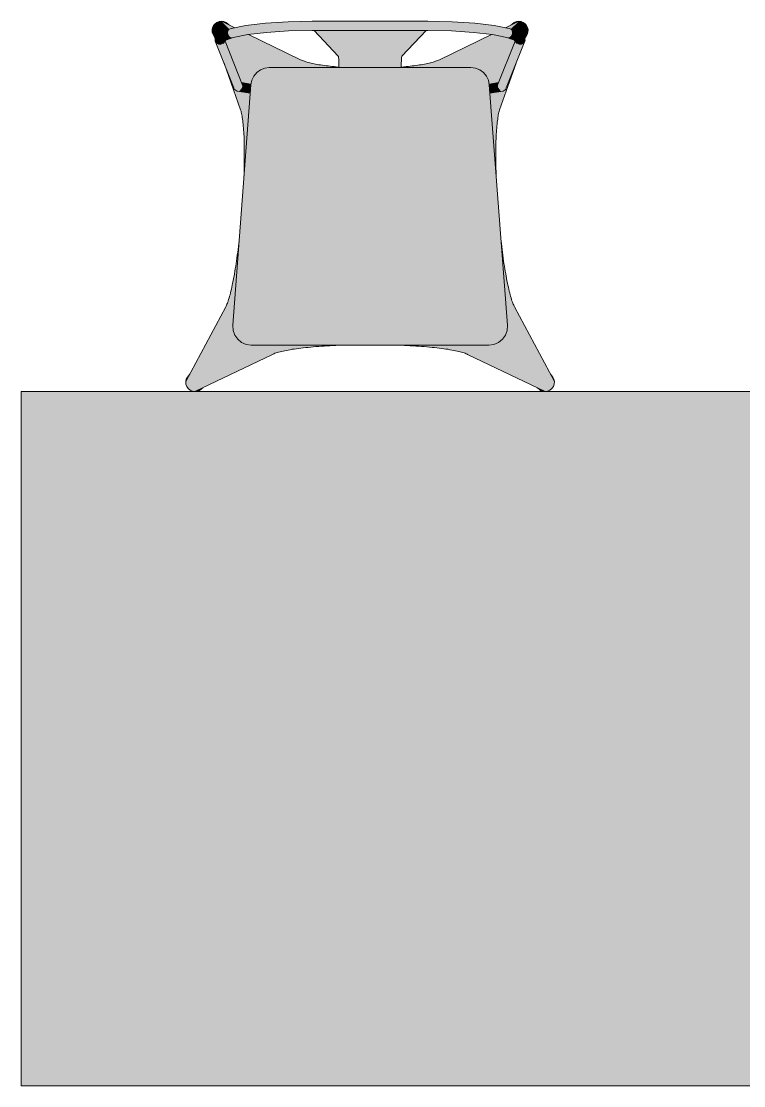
# Model space of a CAD drawing. Header units: millimetres. Extents: x 0 to 673989, y 0 to 383369.
# Drawn here: x 257560 to 258337, y 185214 to 186357 of the extents above; entities that cross this region are included whole.
import ezdxf

# ---------------------------------------------------------------- set-up
doc = ezdxf.new("R2010")
doc.units = ezdxf.units.MM
doc.header["$LTSCALE"] = 500
doc.layers.add('meble', color=5, linetype='Continuous', lineweight=80)

msp = doc.modelspace()

# ---------------------------------------------------------------- hatches: boundary and pattern name
at = {"layer": 'meble', "lineweight": 25, "true_color": 0xffffff, "transparency": 33554559}
for points in [[(257766.8, 186352.9), (257773.4, 186344.7), (257773.4, 186344.7), (257774.4, 186345.4), (257775.6, 186345.9), (257775.9, 186346), (257768.4, 186354.7)], [(258094.2, 186346), (258094.6, 186345.9), (258095.7, 186345.4), (258096.7, 186344.7), (258096.7, 186344.7), (258103.3, 186352.9), (258101.7, 186354.7)], [(257765.3, 186348.2), (257768.6, 186338.6), (257769.1, 186339.6), (257769.9, 186340.6), (257770.3, 186341.2)], [(257782.7, 186338), (257813.2, 186302.4), (257813.2, 186302.4), (257817, 186305.1), (257785.9, 186339.2)], [(257787.8, 186340), (257785.9, 186339.2), (257817, 186305.1), (257817.2, 186305.3), (257821.4, 186306.9), (257789.1, 186340.2)], [(257789.1, 186340.2), (257821.4, 186306.9), (257821.8, 186307), (257825.9, 186307.6), (257792.1, 186340.8)], [(257803.5, 186343.1), (257792.1, 186340.8), (257825.9, 186307.6), (257826.7, 186307.7), (257901.5, 186307.7), (257901.5, 186308.3), (257900.8, 186308.3), (257898.6, 186308.5), (257896.4, 186308.7), (257894.2, 186308.9), (257892, 186309.2), (257889.9, 186309.4), (257887.9, 186309.7), (257885.8, 186310), (257883.9, 186310.2), (257881.9, 186310.5), (257880.1, 186310.8), (257878.3, 186311.1), (257876.5, 186311.5), (257874.8, 186311.8), (257873.2, 186312.1), (257871.6, 186312.5), (257870.1, 186312.8), (257868.6, 186313.2), (257867.3, 186313.6), (257865.9, 186314), (257864.7, 186314.4), (257863.5, 186314.8), (257862.4, 186315.2), (257861.4, 186315.6), (257860.4, 186316), (257859.6, 186316.3), (257804.4, 186343.2)], [(257968.6, 186308.3), (257968.6, 186307.7), (258043.4, 186307.7), (258044.2, 186307.6), (258078, 186340.8), (258066.6, 186343.1), (258065.7, 186343.2), (258010.5, 186316.3), (258009.7, 186316), (258008.7, 186315.6), (258007.7, 186315.2), (258006.6, 186314.8), (258005.4, 186314.4), (258004.1, 186314), (258002.8, 186313.6), (258001.5, 186313.2), (258000, 186312.8), (257998.5, 186312.5), (257996.9, 186312.1), (257995.3, 186311.8), (257993.6, 186311.5), (257991.8, 186311.1), (257990, 186310.8), (257988.1, 186310.5), (257986.2, 186310.2), (257984.2, 186310), (257982.3, 186309.7), (257980.2, 186309.4), (257978.1, 186309.2), (257975.9, 186308.9), (257973.7, 186308.7), (257971.5, 186308.5), (257969.2, 186308.3)], [(258044.2, 186307.6), (258048.3, 186307), (258048.8, 186306.9), (258081, 186340.2), (258078, 186340.8)], [(258081, 186340.2), (258048.8, 186306.9), (258052.9, 186305.3), (258053.1, 186305.1), (258084.2, 186339.2), (258082.2, 186340)], [(258053.1, 186305.1), (258057, 186302.4), (258057, 186302.4), (258087.4, 186338), (258084.2, 186339.2)], [(258104.9, 186348.2), (258099.8, 186341.2), (258100.2, 186340.6), (258101, 186339.6), (258101.4, 186338.6)], [(257779.6, 186336.8), (257779.1, 186336.2), (257781.9, 186329.2), (257808, 186294.5), (257810, 186298.6), (257810.1, 186298.7)], [(257779.7, 186336.9), (257779.6, 186336.8), (257810.1, 186298.7), (257813.2, 186302.4), (257782.7, 186338)], [(257808, 186294.5), (257781.9, 186329.2), (257785.7, 186319.7), (257806.9, 186290), (257807, 186290), (257807.8, 186294.1)], [(258087.4, 186338), (258057, 186302.4), (258060, 186298.7), (258090.4, 186336.8), (258090.3, 186336.9)], [(258060, 186298.7), (258060.1, 186298.6), (258062.1, 186294.5), (258088.2, 186329.2), (258091, 186336.2), (258090.4, 186336.8)], [(258088.2, 186329.2), (258062.1, 186294.5), (258062.3, 186294.1), (258063.1, 186290), (258063.1, 186290), (258084.4, 186319.7)], [(257788.6, 186285.8), (257778, 186312.4), (257795.8, 186262.3), (257795.8, 186262.3), (257796, 186261.7), (257796.3, 186260.7), (257796.6, 186259.6), (257796.8, 186258.3), (257797.1, 186257), (257797.4, 186255.5), (257797.7, 186254), (257797.9, 186252.3), (257798.1, 186250.6), (257798.3, 186248.8), (257798.5, 186246.9), (257798.7, 186244.8), (257798.9, 186242.7), (257799.1, 186240.6), (257799.2, 186238.3), (257799.3, 186236), (257799.5, 186233.5), (257799.6, 186231.1), (257799.6, 186228.5), (257799.7, 186225.9), (257799.8, 186223.1), (257799.8, 186220.4), (257799.8, 186217.5), (257799.8, 186214.6), (257799.8, 186211.7), (257799.8, 186208.7), (257799.8, 186205.6), (257799.7, 186202.5), (257799.7, 186199.4), (257799.6, 186196.2), (257799.5, 186193), (257799.4, 186190), (257806.1, 186280.1), (257792, 186282.5), (257790.9, 186283), (257789.9, 186283.7), (257789.1, 186284.6)], [(257806.8, 186289.3), (257787.4, 186030.7), (257787.8, 186025.3), (257789.6, 186020.1), (257792.7, 186015.7), (257796.9, 186012.2), (257801.9, 186010), (257807.3, 186009.3), (258062.8, 186009.3), (258068.2, 186010), (258073.2, 186012.2), (258077.4, 186015.7), (258080.5, 186020.1), (258082.3, 186025.3), (258082.6, 186030.7), (258063.2, 186289.3), (258062.3, 186294.1), (258060.1, 186298.6), (258057, 186302.4), (258052.9, 186305.3), (258048.3, 186307), (258043.4, 186307.7), (257826.7, 186307.7), (257821.8, 186307), (257817.2, 186305.3), (257813.2, 186302.4), (257810, 186298.6), (257807.8, 186294.1)], [(258078, 186282.5), (258063.9, 186280.1), (258070.7, 186190), (258070.6, 186193), (258070.5, 186196.2), (258070.4, 186199.4), (258070.3, 186202.5), (258070.3, 186205.6), (258070.2, 186208.7), (258070.2, 186211.7), (258070.2, 186214.6), (258070.2, 186217.5), (258070.3, 186220.4), (258070.3, 186223.1), (258070.4, 186225.9), (258070.4, 186228.5), (258070.5, 186231.1), (258070.6, 186233.5), (258070.7, 186236), (258070.9, 186238.3), (258071, 186240.6), (258071.2, 186242.7), (258071.3, 186244.8), (258071.5, 186246.9), (258071.7, 186248.8), (258071.9, 186250.6), (258072.2, 186252.3), (258072.4, 186254), (258072.7, 186255.5), (258072.9, 186257), (258073.2, 186258.3), (258073.5, 186259.6), (258073.8, 186260.7), (258074.1, 186261.7), (258074.3, 186262.3), (258074.3, 186262.3), (258092.1, 186312.4), (258081.5, 186285.8), (258081, 186284.6), (258080.2, 186283.7), (258079.2, 186283)], [(257806.8, 186289.3), (257797.2, 186291), (257797.5, 186290.1), (257806.8, 186288.5), (257806.8, 186289.3)], [(257806.8, 186288.5), (257797.5, 186290.1), (257797.7, 186289.6), (257798, 186288.9), (257806.7, 186287.5)], [(258063.2, 186289.3), (258063.2, 186289.3), (258063.3, 186288.5), (258072.6, 186290.1), (258072.9, 186291)], [(258063.3, 186288.5), (258063.4, 186287.5), (258072.1, 186288.9), (258072.4, 186289.6), (258072.6, 186290.1)], [(257736.9, 185970.2), (257787.5, 186029.8), (257787.4, 186030.7), (257794.3, 186121.6), (257793.9, 186118.7), (257793.5, 186115.5), (257793.2, 186112.3), (257792.7, 186109.2), (257792.3, 186106.1), (257791.9, 186103), (257791.5, 186100.1), (257791, 186097.2), (257790.6, 186094.3), (257790.1, 186091.5), (257789.7, 186088.8), (257789.2, 186086.1), (257788.8, 186083.5), (257788.3, 186081), (257787.8, 186078.5), (257787.3, 186076.1), (257786.9, 186073.8), (257786.4, 186071.6), (257785.9, 186069.5), (257785.5, 186067.4), (257785, 186065.5), (257784.5, 186063.6), (257784, 186061.9), (257783.5, 186060.2), (257783, 186058.6), (257782.5, 186057.1), (257782.1, 186055.7), (257781.6, 186054.4), (257781.1, 186053.3), (257780.6, 186052.2), (257780.2, 186051.2), (257779.9, 186050.6), (257779.9, 186050.6)], [(258076.2, 186118.7), (258075.8, 186121.6), (258082.6, 186030.7), (258082.6, 186029.8), (258133.2, 185970.2), (258090.2, 186050.6), (258090.2, 186050.6), (258089.9, 186051.2), (258089.4, 186052.2), (258089, 186053.3), (258088.5, 186054.4), (258088, 186055.7), (258087.5, 186057.1), (258087, 186058.6), (258086.6, 186060.2), (258086.1, 186061.9), (258085.6, 186063.6), (258085.1, 186065.5), (258084.7, 186067.4), (258084.2, 186069.5), (258083.7, 186071.6), (258083.2, 186073.8), (258082.7, 186076.1), (258082.2, 186078.5), (258081.8, 186081), (258081.3, 186083.5), (258080.8, 186086.1), (258080.4, 186088.8), (258079.9, 186091.5), (258079.5, 186094.3), (258079, 186097.2), (258078.6, 186100.1), (258078.2, 186103), (258077.7, 186106.1), (258077.3, 186109.2), (258077, 186112.3), (258076.6, 186115.5)], [(257787.5, 186029.8), (257736.9, 185970.2), (257737.1, 185967.5), (257787.9, 186024.8), (257787.8, 186025.3)], [(257787.9, 186024.8), (257737.1, 185967.5), (257738, 185965), (257789.7, 186019.9), (257789.6, 186020.1)], [(258080.4, 186019.9), (258132.1, 185965), (258133, 185967.5), (258082.1, 186024.8), (258080.5, 186020.1)], [(258082.1, 186024.8), (258133, 185967.5), (258133.2, 185970.2), (258082.6, 186029.8), (258082.3, 186025.3)], [(257792.7, 186015.7), (257739.6, 185962.7), (257741.6, 185961), (257796.7, 186012.4), (257792.7, 186015.7)], [(257741.6, 185961), (257744.1, 185959.9), (257801.4, 186010.2), (257796.9, 186012.2), (257796.7, 186012.4)], [(257744.1, 185959.9), (257746.8, 185959.6), (257806.4, 186009.4), (257801.9, 186010), (257801.4, 186010.2)], [(257806.4, 186009.4), (257746.8, 185959.6), (257830.2, 185999.5), (257830.3, 185999.5), (257830.7, 185999.7), (257831.7, 186000.2), (257832.8, 186000.6), (257834.1, 186001), (257835.3, 186001.4), (257836.7, 186001.8), (257838.2, 186002.2), (257839.8, 186002.6), (257841.5, 186003), (257843.3, 186003.4), (257845.2, 186003.8), (257847.1, 186004.1), (257849.2, 186004.5), (257851.4, 186004.9), (257853.5, 186005.2), (257855.8, 186005.5), (257858.2, 186005.8), (257860.7, 186006.2), (257863.2, 186006.5), (257865.8, 186006.8), (257868.5, 186007), (257871.2, 186007.3), (257874, 186007.5), (257876.8, 186007.8), (257879.8, 186008), (257882.7, 186008.2), (257885.7, 186008.4), (257888.8, 186008.6), (257891.9, 186008.8), (257895.1, 186009), (257898.3, 186009.1), (257901.1, 186009.3), (257807.3, 186009.3)], [(257968.9, 186009.3), (257971.9, 186009.1), (257975, 186009), (257978.2, 186008.8), (257981.3, 186008.6), (257984.3, 186008.4), (257987.4, 186008.2), (257990.4, 186008), (257993.2, 186007.8), (257996.1, 186007.5), (257998.9, 186007.3), (258001.7, 186007), (258004.3, 186006.8), (258006.9, 186006.5), (258009.4, 186006.2), (258011.8, 186005.8), (258014.2, 186005.5), (258016.5, 186005.2), (258018.8, 186004.9), (258020.9, 186004.5), (258022.9, 186004.1), (258024.9, 186003.8), (258026.8, 186003.4), (258028.6, 186003), (258030.3, 186002.6), (258031.8, 186002.2), (258033.3, 186001.8), (258034.7, 186001.4), (258036.1, 186001), (258037.3, 186000.6), (258038.4, 186000.2), (258039.4, 185999.7), (258039.9, 185999.5), (258039.9, 185999.5), (258123.3, 185959.6), (258063.6, 186009.4), (258062.8, 186009.3)], [(258068.2, 186010), (258063.6, 186009.4), (258123.3, 185959.6), (258125.9, 185959.9), (258068.6, 186010.2)], [(258073.2, 186012.2), (258068.6, 186010.2), (258125.9, 185959.9), (258128.4, 185961), (258073.4, 186012.4)], [(258073.4, 186012.4), (258128.4, 185961), (258130.6, 185962.7), (258077.4, 186015.7), (258077.4, 186015.7)]]:
    msp.add_hatch(color=7, dxfattribs=at).paths.add_polyline_path(points)

# ---------------------------------------------------------------- linework, layer by layer
at = {"layer": 'meble', "lineweight": 9}
for points in [[(257783.4, 186353.5), (257782.3, 186354.4), (257780.2, 186356), (257777.8, 186357.1), (257775.2, 186357.4), (257772.7, 186357.1), (257770.4, 186356.2), (257768.4, 186354.7), (257766.8, 186352.9), (257765.8, 186350.7), (257765.3, 186348.2), (257765.4, 186345.6), (257766.3, 186343.1), (257767.7, 186340.9), (257768, 186340.5)], [(257806.1, 186280.1), (257792, 186282.5), (257790.9, 186283), (257789.9, 186283.7), (257789.1, 186284.6), (257788.6, 186285.8), (257768.6, 186335.9), (257768.4, 186337.2), (257768.6, 186338.4), (257769.1, 186339.6), (257769.9, 186340.6), (257773.4, 186344.7), (257774.4, 186345.4), (257775.6, 186345.9), (257785.6, 186349.6), (257801.6, 186352.9), (257822.5, 186355.3), (257846.8, 186356.9), (257872.8, 186357.4), (257935.1, 186357.4), (257997.3, 186357.4), (258023.3, 186356.9), (258047.6, 186355.3), (258068.4, 186352.9), (258084.5, 186349.6), (258094.6, 186345.9), (258095.7, 186345.4), (258096.7, 186344.7), (258100.2, 186340.6), (258101, 186339.6), (258101.5, 186338.4), (258101.7, 186337.2), (258101.5, 186335.9), (258081.5, 186285.8), (258081, 186284.6), (258080.2, 186283.7), (258079.2, 186283), (258078, 186282.5), (258063.9, 186280.1)], [(257775.2, 186357.4), (257789.5, 186350.4)], [(258080.5, 186350.4), (258094.9, 186357.4)], [(258086.7, 186353.5), (258087.8, 186354.4), (258089.9, 186356), (258092.3, 186357.1), (258094.9, 186357.4), (258097.3, 186357.1), (258099.7, 186356.2), (258101.7, 186354.7), (258103.3, 186352.9), (258104.4, 186350.7), (258104.9, 186348.2), (258104.7, 186345.6), (258103.9, 186343.1), (258102.4, 186340.9), (258102.1, 186340.5)], [(257768.6, 186338.6), (257765.3, 186348.2)], [(257778, 186336.3), (257787.8, 186340), (257803.5, 186343.1), (257823.8, 186345.5), (257847.5, 186347), (257872.9, 186347.5), (257935.1, 186347.5), (257997.1, 186347.5), (258022.6, 186347), (258046.3, 186345.5), (258066.6, 186343.1), (258082.2, 186340), (258092, 186336.3)], [(257804.4, 186343.2), (257859.6, 186316.3), (257860.4, 186316), (257861.4, 186315.6), (257862.4, 186315.2), (257863.5, 186314.8), (257864.7, 186314.4), (257865.9, 186314), (257867.3, 186313.6), (257868.6, 186313.2), (257870.1, 186312.8), (257871.6, 186312.5), (257873.2, 186312.1), (257874.8, 186311.8), (257876.5, 186311.5), (257878.3, 186311.1), (257880.1, 186310.8), (257881.9, 186310.5), (257883.9, 186310.2), (257885.8, 186310), (257887.9, 186309.7), (257889.9, 186309.4), (257892, 186309.2), (257894.2, 186308.9), (257896.4, 186308.7), (257898.6, 186308.5), (257900.8, 186308.3), (257901.5, 186308.3)], [(257874.8, 186347.5), (257900.8, 186320.1), (257901, 186319.6), (257901.2, 186318.5), (257901.3, 186316.9), (257901.4, 186314.9), (257901.5, 186312.6), (257901.5, 186310.2), (257901.5, 186307.7)], [(257968.6, 186307.7), (257968.6, 186310.2), (257968.6, 186312.6), (257968.7, 186314.9), (257968.8, 186316.9), (257968.9, 186318.5), (257969.1, 186319.6), (257969.2, 186320.1), (257995.2, 186347.5)], [(257968.6, 186308.3), (257969.2, 186308.3), (257971.5, 186308.5), (257973.7, 186308.7), (257975.9, 186308.9), (257978.1, 186309.2), (257980.2, 186309.4), (257982.3, 186309.7), (257984.2, 186310), (257986.2, 186310.2), (257988.1, 186310.5), (257990, 186310.8), (257991.8, 186311.1), (257993.6, 186311.5), (257995.3, 186311.8), (257996.9, 186312.1), (257998.5, 186312.5), (258000, 186312.8), (258001.5, 186313.2), (258002.8, 186313.6), (258004.1, 186314), (258005.4, 186314.4), (258006.6, 186314.8), (258007.7, 186315.2), (258008.7, 186315.6), (258009.7, 186316), (258010.5, 186316.3), (258065.7, 186343.2)], [(258104.9, 186348.2), (258101.4, 186338.6)], [(257777, 186333.7), (257779.7, 186336.9)], [(257795.8, 186283.3), (257796.7, 186284.1), (257797.5, 186285.2), (257798, 186286.4), (257798.1, 186287.7), (257798, 186288.9), (257779.1, 186336.2)], [(258074.4, 186283.3), (258073.4, 186284.1), (258072.6, 186285.2), (258072.1, 186286.4), (258071.9, 186287.7), (258072.1, 186288.9), (258091, 186336.2)], [(258093.2, 186333.7), (258090.3, 186336.9)], [(257799.4, 186190), (257799.5, 186193), (257799.6, 186196.2), (257799.7, 186199.4), (257799.7, 186202.5), (257799.8, 186205.6), (257799.8, 186208.7), (257799.8, 186211.7), (257799.8, 186214.6), (257799.8, 186217.5), (257799.8, 186220.4), (257799.8, 186223.1), (257799.7, 186225.9), (257799.6, 186228.5), (257799.6, 186231.1), (257799.5, 186233.5), (257799.3, 186236), (257799.2, 186238.3), (257799.1, 186240.6), (257798.9, 186242.7), (257798.7, 186244.8), (257798.5, 186246.9), (257798.3, 186248.8), (257798.1, 186250.6), (257797.9, 186252.3), (257797.7, 186254), (257797.4, 186255.5), (257797.1, 186257), (257796.8, 186258.3), (257796.6, 186259.6), (257796.3, 186260.7), (257796, 186261.7), (257795.8, 186262.3), (257778, 186312.4)], [(258092.1, 186312.4), (258074.3, 186262.3), (258074.1, 186261.7), (258073.8, 186260.7), (258073.5, 186259.6), (258073.2, 186258.3), (258072.9, 186257), (258072.7, 186255.5), (258072.4, 186254), (258072.2, 186252.3), (258071.9, 186250.6), (258071.7, 186248.8), (258071.5, 186246.9), (258071.3, 186244.8), (258071.2, 186242.7), (258071, 186240.6), (258070.9, 186238.3), (258070.7, 186236), (258070.6, 186233.5), (258070.5, 186231.1), (258070.4, 186228.5), (258070.4, 186225.9), (258070.3, 186223.1), (258070.3, 186220.4), (258070.2, 186217.5), (258070.2, 186214.6), (258070.2, 186211.7), (258070.2, 186208.7), (258070.3, 186205.6), (258070.3, 186202.5), (258070.4, 186199.4), (258070.5, 186196.2), (258070.6, 186193), (258070.7, 186190)], [(257807, 186290), (257796.8, 186291.8)], [(258063.1, 186290), (258073.2, 186291.8)], [(257795.8, 186262.3), (257795.8, 186262.3)], [(258074.3, 186262.3), (258074.3, 186262.3)], [(257794.3, 186121.6), (257793.9, 186118.7), (257793.5, 186115.5), (257793.2, 186112.3), (257792.7, 186109.2), (257792.3, 186106.1), (257791.9, 186103), (257791.5, 186100.1), (257791, 186097.2), (257790.6, 186094.3), (257790.1, 186091.5), (257789.7, 186088.8), (257789.2, 186086.1), (257788.8, 186083.5), (257788.3, 186081), (257787.8, 186078.5), (257787.3, 186076.1), (257786.9, 186073.8), (257786.4, 186071.6), (257785.9, 186069.5), (257785.5, 186067.4), (257785, 186065.5), (257784.5, 186063.6), (257784, 186061.9), (257783.5, 186060.2), (257783, 186058.6), (257782.5, 186057.1), (257782.1, 186055.7), (257781.6, 186054.4), (257781.1, 186053.3), (257780.6, 186052.2), (257780.2, 186051.2), (257779.9, 186050.6), (257736.9, 185970.2), (257737.1, 185967.5), (257738, 185965), (257739.6, 185962.7), (257741.6, 185961), (257744.1, 185959.9), (257746.8, 185959.6), (257749.4, 185959.9), (257751.7, 185960.8), (257753.8, 185962.4), (257755.4, 185963.6)], [(258075.8, 186121.6), (258076.2, 186118.7), (258076.6, 186115.5), (258077, 186112.3), (258077.3, 186109.2), (258077.7, 186106.1), (258078.2, 186103), (258078.6, 186100.1), (258079, 186097.2), (258079.5, 186094.3), (258079.9, 186091.5), (258080.4, 186088.8), (258080.8, 186086.1), (258081.3, 186083.5), (258081.8, 186081), (258082.2, 186078.5), (258082.7, 186076.1), (258083.2, 186073.8), (258083.7, 186071.6), (258084.2, 186069.5), (258084.7, 186067.4), (258085.1, 186065.5), (258085.6, 186063.6), (258086.1, 186061.9), (258086.6, 186060.2), (258087, 186058.6), (258087.5, 186057.1), (258088, 186055.7), (258088.5, 186054.4), (258089, 186053.3), (258089.4, 186052.2), (258089.9, 186051.2), (258090.2, 186050.6), (258133.2, 185970.2), (258133, 185967.5), (258132.1, 185965), (258130.6, 185962.7), (258128.4, 185961), (258125.9, 185959.9), (258123.3, 185959.6), (258120.7, 185959.9), (258118.4, 185960.8), (258116.3, 185962.4), (258114.7, 185963.6)], [(257779.9, 186050.6), (257779.9, 186050.6)], [(258090.2, 186050.6), (258090.2, 186050.6)], [(257901.1, 186009.3), (257898.3, 186009.1), (257895.1, 186009), (257891.9, 186008.8), (257888.8, 186008.6), (257885.7, 186008.4), (257882.7, 186008.2), (257879.8, 186008), (257876.8, 186007.8), (257874, 186007.5), (257871.2, 186007.3), (257868.5, 186007), (257865.8, 186006.8), (257863.2, 186006.5), (257860.7, 186006.2), (257858.2, 186005.8), (257855.8, 186005.5), (257853.5, 186005.2), (257851.4, 186004.9), (257849.2, 186004.5), (257847.1, 186004.1), (257845.2, 186003.8), (257843.3, 186003.4), (257841.5, 186003), (257839.8, 186002.6), (257838.2, 186002.2), (257836.7, 186001.8), (257835.3, 186001.4), (257834.1, 186001), (257832.8, 186000.6), (257831.7, 186000.2), (257830.7, 185999.7), (257830.3, 185999.5), (257830.2, 185999.5), (257746.8, 185959.6)], [(258123.3, 185959.6), (258039.9, 185999.5), (258039.4, 185999.7), (258038.4, 186000.2), (258037.3, 186000.6), (258036.1, 186001), (258034.7, 186001.4), (258033.3, 186001.8), (258031.8, 186002.2), (258030.3, 186002.6), (258028.6, 186003), (258026.8, 186003.4), (258024.9, 186003.8), (258022.9, 186004.1), (258020.9, 186004.5), (258018.8, 186004.9), (258016.5, 186005.2), (258014.2, 186005.5), (258011.8, 186005.8), (258009.4, 186006.2), (258006.9, 186006.5), (258004.3, 186006.8), (258001.7, 186007), (257998.9, 186007.3), (257996.1, 186007.5), (257993.2, 186007.8), (257990.4, 186008), (257987.4, 186008.2), (257984.3, 186008.4), (257981.3, 186008.6), (257978.2, 186008.8), (257975, 186009), (257971.9, 186009.1), (257968.9, 186009.3)], [(258039.9, 185999.5), (258039.9, 185999.5)], [(257741.2, 185978.3), (257738.6, 185975), (257737.4, 185972.7), (257736.9, 185970.2)], [(258128.9, 185978.3), (258131.5, 185975), (258132.7, 185972.7), (258133.2, 185970.2)]]:
    msp.add_lwpolyline(points, dxfattribs=at)
for points in [[(257787.4, 186030.7), (257787.8, 186025.3), (257789.6, 186020.1), (257792.7, 186015.7), (257796.9, 186012.2), (257801.9, 186010), (257807.3, 186009.3), (258062.8, 186009.3), (258068.2, 186010), (258073.2, 186012.2), (258077.4, 186015.7), (258080.5, 186020.1), (258082.3, 186025.3), (258082.6, 186030.7), (258063.2, 186289.3), (258062.3, 186294.1), (258060.1, 186298.6), (258057, 186302.4), (258052.9, 186305.3), (258048.3, 186307), (258043.4, 186307.7), (257826.7, 186307.7), (257821.8, 186307), (257817.2, 186305.3), (257813.2, 186302.4), (257810, 186298.6), (257807.8, 186294.1), (257806.8, 186289.3)], [(257560.1, 185213.5), (259549.4, 185213.5), (259549.4, 185959.6), (257560.1, 185959.6)]]:
    msp.add_lwpolyline(points, close=True, dxfattribs=at)
at = {"layer": 'meble', "color": 7, "lineweight": 0, "true_color": 0xffffff}
msp.add_lwpolyline([(257560.1, 185213.5), (259549.4, 185213.5), (259549.4, 185959.6), (257560.1, 185959.6)], close=True, dxfattribs=at)
at = {"layer": 'meble', "color": 7, "lineweight": 0, "true_color": 0xffffff, "transparency": 33554559}
for points in [[(257765.3, 186348.2), (257770.3, 186341.2), (257765.8, 186350.7), (257771.7, 186342.8)], [(257766.8, 186352.9), (257765.8, 186350.7), (257773.4, 186344.7), (257771.7, 186342.8)], [(257768.4, 186354.7), (257775.9, 186346), (257770.4, 186356.2), (257778.7, 186347.1)], [(257770.4, 186356.2), (257778.7, 186347.1), (257772.7, 186357.1), (257781.4, 186348.1)], [(257772.7, 186357.1), (257781.4, 186348.1), (257775.2, 186357.4), (257783.8, 186349)], [(257777.8, 186357.1), (257775.2, 186357.4), (257779.8, 186355.1)], [(257775.2, 186357.4), (257783.8, 186349), (257789.5, 186350.4), (257785.6, 186349.6)], [(257777.8, 186357.1), (257779.8, 186355.1), (257780.2, 186356), (257782.7, 186353.7)], [(257780.2, 186356), (257782.7, 186353.7), (257782.3, 186354.4), (257783.4, 186353.5)], [(257782.5, 186346.4), (257799.1, 186349.8), (257783, 186347.6), (257799.5, 186350.9)], [(257783.7, 186348.5), (257783, 186347.6), (257800, 186351.8), (257799.5, 186350.9)], [(257784.6, 186349.2), (257783.7, 186348.5), (257800.8, 186352.5), (257800, 186351.8)], [(257785.6, 186349.6), (257784.6, 186349.2), (257801.6, 186352.9), (257800.8, 186352.5)], [(257799, 186348.5), (257820.6, 186351.1), (257799.1, 186349.8), (257820.7, 186352.3)], [(257820.6, 186351.1), (257799, 186348.5), (257820.7, 186349.8), (257799.1, 186347.2)], [(257799.1, 186349.8), (257820.7, 186352.3), (257799.5, 186350.9), (257821, 186353.5)], [(257799.5, 186350.9), (257821, 186353.5), (257800, 186351.8), (257821.4, 186354.3)], [(257800.8, 186352.5), (257800, 186351.8), (257821.9, 186355), (257821.4, 186354.3)], [(257800.8, 186352.5), (257821.9, 186355), (257801.6, 186352.9), (257822.5, 186355.3)], [(257820.7, 186352.3), (257820.6, 186351.1), (257845.9, 186353.9), (257845.8, 186352.7)], [(257845.8, 186352.7), (257820.6, 186351.1), (257845.9, 186351.4), (257820.7, 186349.8)], [(257820.7, 186352.3), (257845.9, 186353.9), (257821, 186353.5), (257846, 186355)], [(257820.7, 186349.8), (257821, 186348.5), (257845.9, 186351.4), (257846, 186350.1)], [(257821, 186353.5), (257846, 186355), (257821.4, 186354.3), (257846.2, 186355.9)], [(257821.9, 186355), (257821.4, 186354.3), (257846.5, 186356.5), (257846.2, 186355.9)], [(257821.9, 186355), (257846.5, 186356.5), (257822.5, 186355.3), (257846.8, 186356.9)], [(257845.9, 186353.9), (257845.8, 186352.7), (257872.5, 186354.4), (257872.5, 186353.2)], [(257845.8, 186352.7), (257845.9, 186351.4), (257872.5, 186353.2), (257872.5, 186351.9)], [(257846, 186355), (257845.9, 186353.9), (257872.6, 186355.6), (257872.5, 186354.4)], [(257845.9, 186351.4), (257846, 186350.1), (257872.5, 186351.9), (257872.6, 186350.7)], [(257846.2, 186355.9), (257846, 186355), (257872.6, 186356.5), (257872.6, 186355.6)], [(257846, 186350.1), (257846.2, 186349), (257872.6, 186350.7), (257872.6, 186349.5)], [(257846.5, 186356.5), (257846.2, 186355.9), (257872.7, 186357.1), (257872.6, 186356.5)], [(257846.8, 186356.9), (257846.5, 186356.5), (257872.8, 186357.4), (257872.7, 186357.1)], [(257872.6, 186355.6), (257872.5, 186354.4), (257935.1, 186355.6), (257935.1, 186354.4)], [(257872.5, 186354.4), (257872.5, 186353.2), (257935.1, 186354.4), (257935.1, 186353.2)], [(257872.5, 186353.2), (257872.5, 186351.9), (257935.1, 186353.2), (257935.1, 186351.9)], [(257872.5, 186351.9), (257872.6, 186350.7), (257935.1, 186351.9), (257935.1, 186350.7)], [(257872.7, 186357.1), (257872.6, 186356.5), (257935.1, 186357.1), (257935.1, 186356.5)], [(257872.6, 186356.5), (257872.6, 186355.6), (257935.1, 186356.5), (257935.1, 186355.6)], [(257872.6, 186350.7), (257872.6, 186349.5), (257935.1, 186350.7), (257935.1, 186349.5)], [(257872.8, 186357.4), (257872.7, 186357.1), (257935.1, 186357.4), (257935.1, 186357.1)], [(257997.3, 186357.4), (257935.1, 186357.4), (257997.4, 186357.1), (257935.1, 186357.1)], [(257997.4, 186357.1), (257935.1, 186357.1), (257997.4, 186356.5), (257935.1, 186356.5)], [(257997.4, 186356.5), (257935.1, 186356.5), (257997.5, 186355.6), (257935.1, 186355.6)], [(257997.5, 186355.6), (257935.1, 186355.6), (257997.5, 186354.4), (257935.1, 186354.4)], [(257997.5, 186354.4), (257935.1, 186354.4), (257997.5, 186353.2), (257935.1, 186353.2)], [(257997.5, 186353.2), (257935.1, 186353.2), (257997.5, 186351.9), (257935.1, 186351.9)], [(257997.5, 186351.9), (257935.1, 186351.9), (257997.5, 186350.7), (257935.1, 186350.7)], [(257997.5, 186350.7), (257935.1, 186350.7), (257997.4, 186349.5), (257935.1, 186349.5)], [(257997.3, 186357.4), (257997.4, 186357.1), (258023.3, 186356.9), (258023.6, 186356.5)], [(258023.6, 186356.5), (257997.4, 186357.1), (258023.9, 186355.9), (257997.4, 186356.5)], [(258023.9, 186355.9), (257997.4, 186356.5), (258024.1, 186355), (257997.5, 186355.6)], [(258024.1, 186350.1), (257997.5, 186350.7), (258023.9, 186349), (257997.4, 186349.5)], [(258024.1, 186355), (257997.5, 186355.6), (258024.2, 186353.9), (257997.5, 186354.4)], [(258024.2, 186353.9), (257997.5, 186354.4), (258024.2, 186352.7), (257997.5, 186353.2)], [(258024.2, 186352.7), (257997.5, 186353.2), (258024.2, 186351.4), (257997.5, 186351.9)], [(258024.2, 186351.4), (257997.5, 186351.9), (258024.1, 186350.1), (257997.5, 186350.7)], [(258023.3, 186356.9), (258023.6, 186356.5), (258047.6, 186355.3), (258048.2, 186355)], [(258023.6, 186356.5), (258023.9, 186355.9), (258048.2, 186355), (258048.7, 186354.3)], [(258048.7, 186354.3), (258023.9, 186355.9), (258049.1, 186353.5), (258024.1, 186355)], [(258024.1, 186355), (258024.2, 186353.9), (258049.1, 186353.5), (258049.3, 186352.3)], [(258024.2, 186351.4), (258024.1, 186350.1), (258049.3, 186349.8), (258049.1, 186348.5)], [(258024.2, 186353.9), (258024.2, 186352.7), (258049.3, 186352.3), (258049.4, 186351.1)], [(258024.2, 186352.7), (258024.2, 186351.4), (258049.4, 186351.1), (258049.3, 186349.8)], [(258068.4, 186352.9), (258047.6, 186355.3), (258069.3, 186352.5), (258048.2, 186355)], [(258048.2, 186355), (258048.7, 186354.3), (258069.3, 186352.5), (258070, 186351.8)], [(258048.7, 186354.3), (258049.1, 186353.5), (258070, 186351.8), (258070.6, 186350.9)], [(258070.6, 186350.9), (258049.1, 186353.5), (258071, 186349.8), (258049.3, 186352.3)], [(258049.3, 186352.3), (258049.4, 186351.1), (258071, 186349.8), (258071.1, 186348.5)], [(258049.4, 186351.1), (258049.3, 186349.8), (258071.1, 186348.5), (258071, 186347.2)], [(258084.5, 186349.6), (258068.4, 186352.9), (258085.5, 186349.2), (258069.3, 186352.5)], [(258069.3, 186352.5), (258070, 186351.8), (258085.5, 186349.2), (258086.5, 186348.5)], [(258086.5, 186348.5), (258070, 186351.8), (258087.1, 186347.6), (258070.6, 186350.9)], [(258070.6, 186350.9), (258071, 186349.8), (258087.1, 186347.6), (258087.5, 186346.4)], [(258094.9, 186357.4), (258080.5, 186350.4), (258086.3, 186349), (258084.5, 186349.6)], [(258094.9, 186357.4), (258086.3, 186349), (258097.3, 186357.1), (258088.6, 186348.1)], [(258086.7, 186353.5), (258087.4, 186353.7), (258087.8, 186354.4), (258089.9, 186356)], [(258087.4, 186353.7), (258090.3, 186355.1), (258089.9, 186356), (258092.3, 186357.1)], [(258088.6, 186348.1), (258091.4, 186347.1), (258097.3, 186357.1), (258099.7, 186356.2)], [(258092.3, 186357.1), (258090.3, 186355.1), (258094.9, 186357.4)], [(258099.7, 186356.2), (258091.4, 186347.1), (258101.7, 186354.7), (258094.2, 186346)], [(258096.7, 186344.7), (258098.4, 186342.8), (258103.3, 186352.9), (258104.4, 186350.7)], [(258104.4, 186350.7), (258098.4, 186342.8), (258104.9, 186348.2), (258099.8, 186341.2)], [(257767, 186343.3), (257765.3, 186348.2), (257765.4, 186345.6)], [(257765.4, 186345.6), (257766.3, 186343.1), (257767, 186343.3), (257768, 186340.5)], [(257768.6, 186338.4), (257768.4, 186337.2), (257772.1, 186342.6), (257771.9, 186341.3)], [(257771.9, 186341.3), (257768.4, 186337.2), (257772.1, 186340), (257768.6, 186335.9)], [(257768.6, 186338.4), (257772.1, 186342.6), (257769.1, 186339.6), (257772.6, 186343.8)], [(257772.1, 186340), (257768.6, 186335.9), (257772.6, 186338.8), (257769.1, 186334.7)], [(257769.1, 186339.6), (257772.6, 186343.8), (257769.9, 186340.6), (257773.4, 186344.7)], [(257772.1, 186342.6), (257771.9, 186341.3), (257782.5, 186346.4), (257782.4, 186345.2)], [(257771.9, 186341.3), (257772.1, 186340), (257782.4, 186345.2), (257782.5, 186343.9)], [(257772.6, 186343.8), (257772.1, 186342.6), (257783, 186347.6), (257782.5, 186346.4)], [(257772.1, 186340), (257772.6, 186338.8), (257782.5, 186343.9), (257783, 186342.7)], [(257773.4, 186344.7), (257772.6, 186343.8), (257783.7, 186348.5), (257783, 186347.6)], [(257772.6, 186338.8), (257773.4, 186337.8), (257783, 186342.7), (257783.7, 186341.6)], [(257774.4, 186345.4), (257773.4, 186344.7), (257784.6, 186349.2), (257783.7, 186348.5)], [(257773.4, 186337.8), (257774.4, 186336.9), (257783.7, 186341.6), (257784.6, 186340.7)], [(257775.6, 186345.9), (257774.4, 186345.4), (257785.6, 186349.6), (257784.6, 186349.2)], [(257774.4, 186336.9), (257775.6, 186336.4), (257784.6, 186340.7), (257785.6, 186340.2)], [(257775.6, 186336.4), (257776.8, 186336.2), (257785.6, 186340.2), (257786.8, 186339.9)], [(257776.8, 186336.2), (257778, 186336.3), (257786.8, 186339.9), (257787.8, 186340)], [(257782.4, 186345.2), (257799, 186348.5), (257782.5, 186346.4), (257799.1, 186349.8)], [(257782.4, 186345.2), (257782.5, 186343.9), (257799, 186348.5), (257799.1, 186347.2)], [(257799.1, 186347.2), (257782.5, 186343.9), (257799.5, 186346), (257783, 186342.7)], [(257799.5, 186346), (257783, 186342.7), (257800, 186344.9), (257783.7, 186341.6)], [(257783.7, 186341.6), (257784.6, 186340.7), (257800, 186344.9), (257800.8, 186344)], [(257784.6, 186340.7), (257785.6, 186340.2), (257800.8, 186344), (257801.6, 186343.4)], [(257801.6, 186343.4), (257785.6, 186340.2), (257802.5, 186343.1), (257786.8, 186339.9)], [(257802.5, 186343.1), (257786.8, 186339.9), (257803.5, 186343.1), (257787.8, 186340)], [(257799.1, 186347.2), (257799.5, 186346), (257820.7, 186349.8), (257821, 186348.5)], [(257799.5, 186346), (257800, 186344.9), (257821, 186348.5), (257821.4, 186347.4)], [(257800, 186344.9), (257800.8, 186344), (257821.4, 186347.4), (257821.9, 186346.5)], [(257800.8, 186344), (257801.6, 186343.4), (257821.9, 186346.5), (257822.5, 186345.8)], [(257822.5, 186345.8), (257801.6, 186343.4), (257823.2, 186345.5), (257802.5, 186343.1)], [(257823.2, 186345.5), (257802.5, 186343.1), (257823.8, 186345.5), (257803.5, 186343.1)], [(257821, 186348.5), (257821.4, 186347.4), (257846, 186350.1), (257846.2, 186349)], [(257821.4, 186347.4), (257821.9, 186346.5), (257846.2, 186349), (257846.5, 186348)], [(257821.9, 186346.5), (257822.5, 186345.8), (257846.5, 186348), (257846.8, 186347.4)], [(257822.5, 186345.8), (257823.2, 186345.5), (257846.8, 186347.4), (257847.1, 186347)], [(257823.2, 186345.5), (257823.8, 186345.5), (257847.1, 186347), (257847.5, 186347)], [(257846.2, 186349), (257846.5, 186348), (257872.6, 186349.5), (257872.7, 186348.6)], [(257846.5, 186348), (257846.8, 186347.4), (257872.7, 186348.6), (257872.8, 186347.9)], [(257872.8, 186347.9), (257846.8, 186347.4), (257872.9, 186347.5), (257847.1, 186347)], [(257872.9, 186347.5), (257847.1, 186347), (257872.9, 186347.5), (257847.5, 186347)], [(257872.6, 186349.5), (257872.7, 186348.6), (257935.1, 186349.5), (257935.1, 186348.6)], [(257872.7, 186348.6), (257872.8, 186347.9), (257935.1, 186348.6), (257935.1, 186347.9)], [(257872.8, 186347.9), (257872.9, 186347.5), (257935.1, 186347.9), (257935.1, 186347.5)], [(257995.2, 186347.5), (257874.8, 186347.5), (257969.2, 186320.1), (257900.8, 186320.1)], [(257997.4, 186349.5), (257935.1, 186349.5), (257997.4, 186348.6), (257935.1, 186348.6)], [(257997.4, 186348.6), (257935.1, 186348.6), (257997.3, 186347.9), (257935.1, 186347.9)], [(257997.3, 186347.9), (257935.1, 186347.9), (257997.2, 186347.5), (257935.1, 186347.5)], [(257997.2, 186347.5), (257935.1, 186347.5), (257997.1, 186347.5), (257935.1, 186347.5)], [(257997.2, 186347.5), (257997.1, 186347.5), (258022.9, 186347), (258022.6, 186347)], [(257997.3, 186347.9), (257997.2, 186347.5), (258023.3, 186347.4), (258022.9, 186347)], [(258023.6, 186348), (257997.4, 186348.6), (258023.3, 186347.4), (257997.3, 186347.9)], [(258023.9, 186349), (257997.4, 186349.5), (258023.6, 186348), (257997.4, 186348.6)], [(258022.9, 186347), (258022.6, 186347), (258047, 186345.5), (258046.3, 186345.5)], [(258023.3, 186347.4), (258022.9, 186347), (258047.6, 186345.8), (258047, 186345.5)], [(258023.6, 186348), (258023.3, 186347.4), (258048.2, 186346.5), (258047.6, 186345.8)], [(258023.9, 186349), (258023.6, 186348), (258048.7, 186347.4), (258048.2, 186346.5)], [(258024.1, 186350.1), (258023.9, 186349), (258049.1, 186348.5), (258048.7, 186347.4)], [(258046.3, 186345.5), (258066.6, 186343.1), (258047, 186345.5), (258067.6, 186343.1)], [(258047, 186345.5), (258067.6, 186343.1), (258047.6, 186345.8), (258068.4, 186343.4)], [(258047.6, 186345.8), (258068.4, 186343.4), (258048.2, 186346.5), (258069.3, 186344)], [(258048.7, 186347.4), (258048.2, 186346.5), (258070, 186344.9), (258069.3, 186344)], [(258048.7, 186347.4), (258070, 186344.9), (258049.1, 186348.5), (258070.6, 186346)], [(258049.3, 186349.8), (258049.1, 186348.5), (258071, 186347.2), (258070.6, 186346)], [(258067.6, 186343.1), (258066.6, 186343.1), (258083.4, 186339.9), (258082.2, 186340)], [(258068.4, 186343.4), (258067.6, 186343.1), (258084.5, 186340.2), (258083.4, 186339.9)], [(258069.3, 186344), (258068.4, 186343.4), (258085.5, 186340.7), (258084.5, 186340.2)], [(258069.3, 186344), (258085.5, 186340.7), (258070, 186344.9), (258086.5, 186341.6)], [(258070.6, 186346), (258070, 186344.9), (258087.1, 186342.7), (258086.5, 186341.6)], [(258071, 186347.2), (258070.6, 186346), (258087.5, 186343.9), (258087.1, 186342.7)], [(258087.5, 186346.4), (258071, 186349.8), (258087.7, 186345.2), (258071.1, 186348.5)], [(258071.1, 186348.5), (258071, 186347.2), (258087.7, 186345.2), (258087.5, 186343.9)], [(258093.3, 186336.2), (258083.4, 186339.9), (258092, 186336.3), (258082.2, 186340)], [(258094.6, 186336.4), (258084.5, 186340.2), (258093.3, 186336.2), (258083.4, 186339.9)], [(258094.6, 186345.9), (258084.5, 186349.6), (258095.7, 186345.4), (258085.5, 186349.2)], [(258095.7, 186336.9), (258085.5, 186340.7), (258094.6, 186336.4), (258084.5, 186340.2)], [(258095.7, 186345.4), (258085.5, 186349.2), (258096.7, 186344.7), (258086.5, 186348.5)], [(258096.7, 186337.8), (258086.5, 186341.6), (258095.7, 186336.9), (258085.5, 186340.7)], [(258096.7, 186344.7), (258086.5, 186348.5), (258097.5, 186343.8), (258087.1, 186347.6)], [(258097.5, 186338.8), (258087.1, 186342.7), (258096.7, 186337.8), (258086.5, 186341.6)], [(258097.5, 186343.8), (258087.1, 186347.6), (258098, 186342.6), (258087.5, 186346.4)], [(258098, 186340), (258087.5, 186343.9), (258097.5, 186338.8), (258087.1, 186342.7)], [(258098, 186342.6), (258087.5, 186346.4), (258098.1, 186341.3), (258087.7, 186345.2)], [(258098.1, 186341.3), (258087.7, 186345.2), (258098, 186340), (258087.5, 186343.9)], [(258100.2, 186340.6), (258096.7, 186344.7), (258101, 186339.6), (258097.5, 186343.8)], [(258101, 186339.6), (258097.5, 186343.8), (258101.5, 186338.4), (258098, 186342.6)], [(258098, 186340), (258097.5, 186338.8), (258101.5, 186335.9), (258101, 186334.7)], [(258098, 186342.6), (258098.1, 186341.3), (258101.5, 186338.4), (258101.7, 186337.2)], [(258098.1, 186341.3), (258098, 186340), (258101.7, 186337.2), (258101.5, 186335.9)], [(258102.1, 186340.5), (258103.9, 186343.1), (258103.1, 186343.3), (258104.7, 186345.6)], [(258102.1, 186340.5), (258102.1, 186340.5), (258103.9, 186343.1), (258102.4, 186340.9)], [(258104.9, 186348.2), (258103.1, 186343.3), (258104.7, 186345.6)], [(257769.1, 186334.7), (257768.6, 186335.9), (257789.1, 186284.6), (257788.6, 186285.8)], [(257772.6, 186338.8), (257769.1, 186334.7), (257773.4, 186337.8), (257769.9, 186333.7)], [(257769.9, 186333.7), (257769.1, 186334.7), (257789.9, 186283.7), (257789.1, 186284.6)], [(257773.4, 186337.8), (257769.9, 186333.7), (257774.4, 186336.9), (257770.9, 186332.9)], [(257769.9, 186333.7), (257789.9, 186283.7), (257770.9, 186332.9), (257790.9, 186283)], [(257774.4, 186336.9), (257770.9, 186332.9), (257775.6, 186336.4), (257772.1, 186332.4)], [(257770.9, 186332.9), (257790.9, 186283), (257772.1, 186332.4), (257792, 186282.5)], [(257775.6, 186336.4), (257772.1, 186332.4), (257776.8, 186336.2), (257773.4, 186332.2)], [(257772.1, 186332.4), (257792, 186282.5), (257773.4, 186332.2), (257793.3, 186282.4)], [(257776.8, 186336.2), (257773.4, 186332.2), (257778, 186336.3), (257774.7, 186332.4)], [(257774.7, 186332.4), (257773.4, 186332.2), (257794.6, 186282.7), (257793.3, 186282.4)], [(257778, 186336.3), (257774.7, 186332.4), (257779.2, 186336.7), (257775.9, 186332.9)], [(257774.7, 186332.4), (257794.6, 186282.7), (257775.9, 186332.9), (257795.8, 186283.3)], [(257775.9, 186332.9), (257777, 186333.7), (257779.2, 186336.7), (257779.7, 186336.9)], [(257777, 186333.7), (257775.9, 186332.9), (257796.7, 186284.1), (257795.8, 186283.3)], [(257777, 186333.7), (257796.7, 186284.1), (257777.8, 186334.6), (257797.5, 186285.2)], [(257777.8, 186334.6), (257797.5, 186285.2), (257778.4, 186335.4), (257798, 186286.4)], [(257778.9, 186335.9), (257778.4, 186335.4), (257798.1, 186287.7), (257798, 186286.4)], [(257778.9, 186335.9), (257798.1, 186287.7), (257779.1, 186336.2), (257798, 186288.9)], [(258071.9, 186287.7), (258091.2, 186335.9), (258072.1, 186288.9), (258091, 186336.2)], [(258091.2, 186335.9), (258071.9, 186287.7), (258091.7, 186335.4), (258072.1, 186286.4)], [(258091.7, 186335.4), (258072.1, 186286.4), (258092.3, 186334.6), (258072.6, 186285.2)], [(258092.3, 186334.6), (258072.6, 186285.2), (258093.2, 186333.7), (258073.4, 186284.1)], [(258073.4, 186284.1), (258074.4, 186283.3), (258093.2, 186333.7), (258094.2, 186332.9)], [(258094.2, 186332.9), (258074.4, 186283.3), (258095.4, 186332.4), (258075.5, 186282.7)], [(258075.5, 186282.7), (258076.8, 186282.4), (258095.4, 186332.4), (258096.7, 186332.2)], [(258076.8, 186282.4), (258078, 186282.5), (258096.7, 186332.2), (258098, 186332.4)], [(258098, 186332.4), (258078, 186282.5), (258099.2, 186332.9), (258079.2, 186283)], [(258099.2, 186332.9), (258079.2, 186283), (258100.2, 186333.7), (258080.2, 186283.7)], [(258100.2, 186333.7), (258080.2, 186283.7), (258101, 186334.7), (258081, 186284.6)], [(258101, 186334.7), (258081, 186284.6), (258101.5, 186335.9), (258081.5, 186285.8)], [(258090.9, 186336.7), (258090.3, 186336.9), (258094.2, 186332.9), (258093.2, 186333.7)], [(258090.9, 186336.7), (258094.2, 186332.9), (258092, 186336.3), (258095.4, 186332.4)], [(258093.3, 186336.2), (258092, 186336.3), (258096.7, 186332.2), (258095.4, 186332.4)], [(258094.6, 186336.4), (258093.3, 186336.2), (258098, 186332.4), (258096.7, 186332.2)], [(258095.7, 186336.9), (258094.6, 186336.4), (258099.2, 186332.9), (258098, 186332.4)], [(258096.7, 186337.8), (258095.7, 186336.9), (258100.2, 186333.7), (258099.2, 186332.9)], [(258097.5, 186338.8), (258096.7, 186337.8), (258101, 186334.7), (258100.2, 186333.7)], [(257806.9, 186290), (257785.7, 186319.7), (257796.8, 186291.8)], [(257969.2, 186320.1), (257900.8, 186320.1), (257969.1, 186319.6), (257901, 186319.6)], [(257969.1, 186319.6), (257901, 186319.6), (257968.9, 186318.5), (257901.2, 186318.5)], [(257968.9, 186318.5), (257901.2, 186318.5), (257968.8, 186316.9), (257901.3, 186316.9)], [(257968.8, 186316.9), (257901.3, 186316.9), (257968.7, 186314.9), (257901.4, 186314.9)], [(258063.1, 186290), (258073.2, 186291.8), (258084.4, 186319.7)], [(257968.7, 186314.9), (257901.4, 186314.9), (257968.6, 186312.6), (257901.5, 186312.6)], [(257901.5, 186312.6), (257901.5, 186310.2), (257968.6, 186312.6), (257968.6, 186310.2)], [(257901.5, 186310.2), (257901.5, 186307.7), (257968.6, 186310.2), (257968.6, 186307.7)], [(257792, 186282.5), (257806.1, 186280.1), (257793.3, 186282.4), (257806.1, 186280.2)], [(257794.6, 186282.7), (257793.3, 186282.4), (257806.2, 186280.7), (257806.1, 186280.2)], [(257795.8, 186283.3), (257794.6, 186282.7), (257806.2, 186281.4), (257806.2, 186280.7)], [(257796.7, 186284.1), (257795.8, 186283.3), (257806.3, 186282.5), (257806.2, 186281.4)], [(257797.5, 186285.2), (257796.7, 186284.1), (257806.4, 186283.6), (257806.3, 186282.5)], [(257796.8, 186291.8), (257796.9, 186291.6), (257807, 186290), (257806.9, 186289.8)], [(257796.9, 186291.6), (257797.2, 186291), (257806.9, 186289.8), (257806.8, 186289.3)], [(257798, 186286.4), (257797.5, 186285.2), (257806.5, 186284.9), (257806.4, 186283.6)], [(257806.7, 186287.5), (257798, 186288.9), (257806.6, 186286.2), (257798.1, 186287.7)], [(257798, 186286.4), (257806.5, 186284.9), (257798.1, 186287.7), (257806.6, 186286.2)], [(258063.1, 186290), (258063.1, 186289.8), (258073.2, 186291.8), (258073.1, 186291.6)], [(258063.1, 186289.8), (258063.2, 186289.3), (258073.1, 186291.6), (258072.9, 186291)], [(258063.4, 186287.5), (258063.5, 186286.2), (258072.1, 186288.9), (258071.9, 186287.7)], [(258063.5, 186286.2), (258063.6, 186284.9), (258071.9, 186287.7), (258072.1, 186286.4)], [(258063.6, 186284.9), (258063.7, 186283.6), (258072.1, 186286.4), (258072.6, 186285.2)], [(258063.7, 186283.6), (258063.8, 186282.5), (258072.6, 186285.2), (258073.4, 186284.1)], [(258063.8, 186282.5), (258063.8, 186281.4), (258073.4, 186284.1), (258074.4, 186283.3)], [(258063.8, 186281.4), (258063.9, 186280.7), (258074.4, 186283.3), (258075.5, 186282.7)], [(258063.9, 186280.7), (258063.9, 186280.2), (258075.5, 186282.7), (258076.8, 186282.4)], [(258063.9, 186280.2), (258063.9, 186280.1), (258076.8, 186282.4), (258078, 186282.5)], [(257789.7, 186019.9), (257738, 185965), (257792.7, 186015.7), (257739.6, 185962.7)], [(258080.4, 186019.9), (258077.4, 186015.7), (258132.1, 185965), (258130.6, 185962.7)], [(257737.4, 185972.7), (257736.9, 185970.2), (257739.8, 185975.6)], [(257737.4, 185972.7), (257739.8, 185975.6), (257738.6, 185975), (257741.2, 185978.3)], [(258131.5, 185975), (258128.9, 185978.3), (258132.7, 185972.7), (258130.3, 185975.6)], [(258132.7, 185972.7), (258130.3, 185975.6), (258133.2, 185970.2)], [(257752, 185962), (257746.8, 185959.6), (257749.4, 185959.9)], [(257749.4, 185959.9), (257751.7, 185960.8), (257752, 185962), (257755.1, 185963.5)], [(257751.7, 185960.8), (257753.8, 185962.4), (257755.1, 185963.5), (257755.4, 185963.6)], [(258114.7, 185963.6), (258116.3, 185962.4), (258115, 185963.5), (258118.4, 185960.8)], [(258115, 185963.5), (258118.4, 185960.8), (258118, 185962), (258120.7, 185959.9)], [(258123.3, 185959.6), (258118, 185962), (258120.7, 185959.9)], [(257560.1, 185213.5), (259549.4, 185213.5), (257560.1, 185959.6), (259549.4, 185959.6)]]:
    msp.add_solid(points, dxfattribs=at)

doc.saveas('drawing.dxf')
